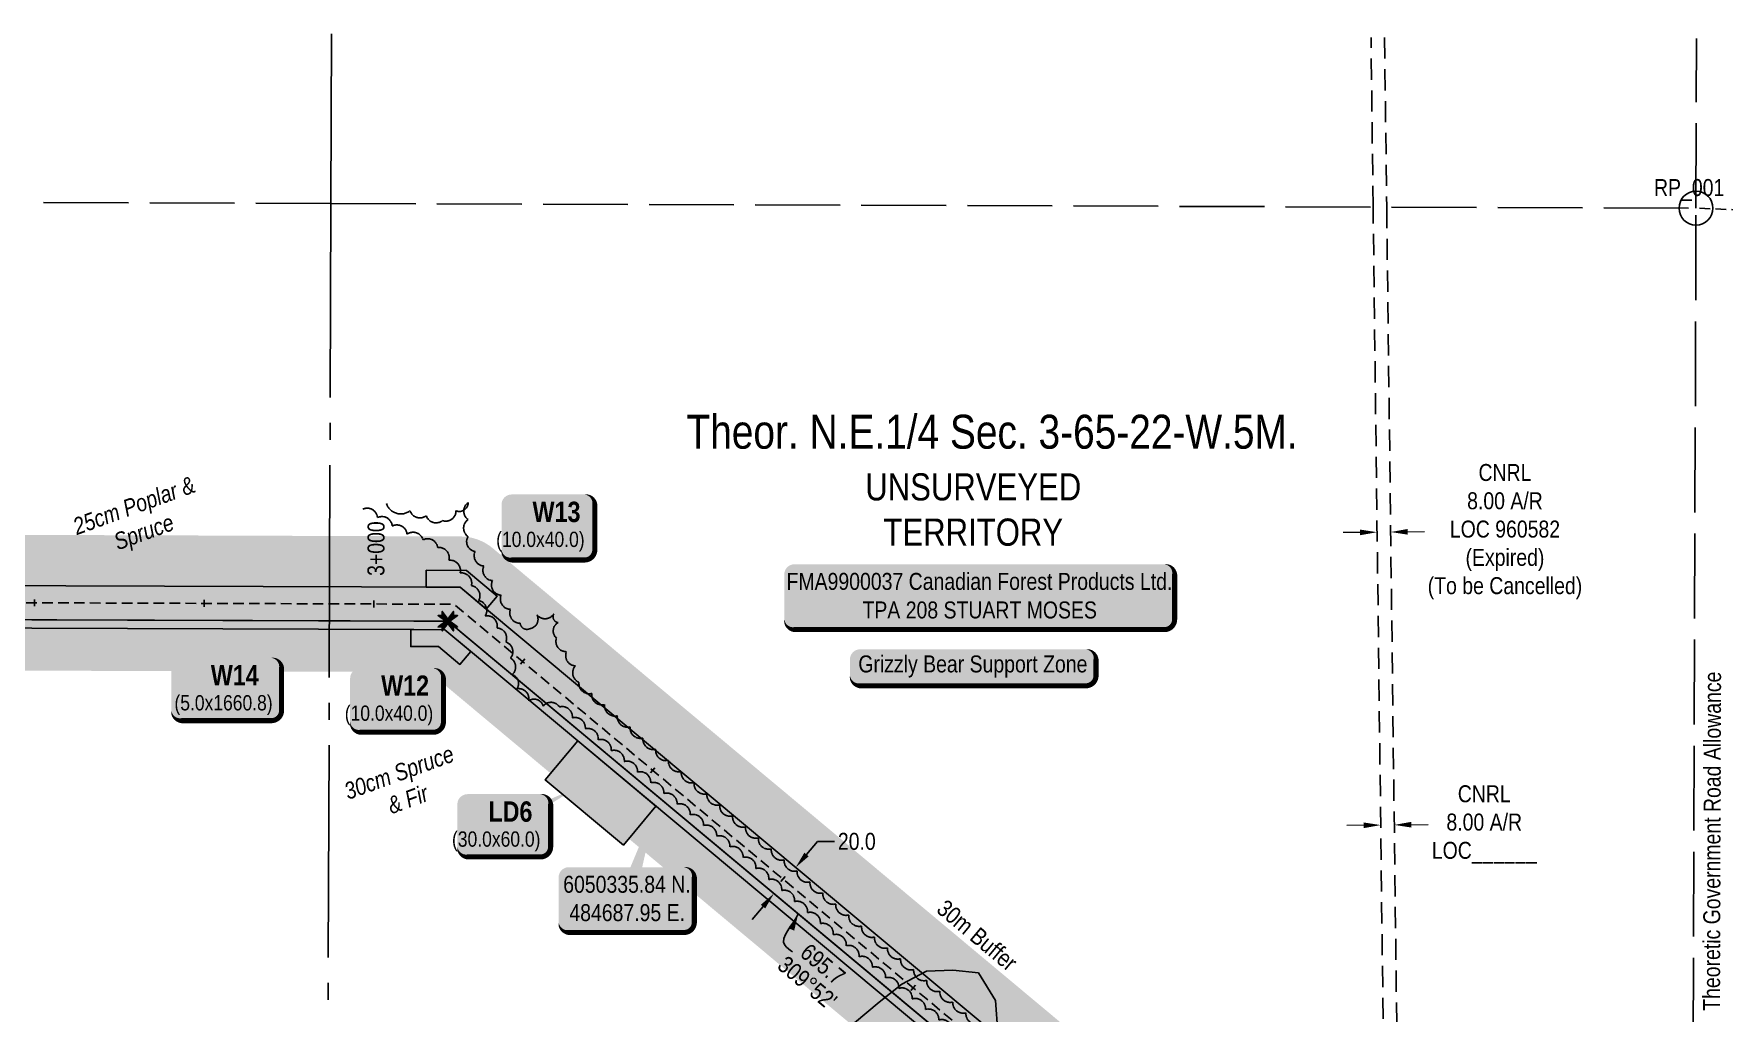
# Model space of a CAD drawing. Extents: x 482695 to 490591, y 6049436 to 6054495.
# Drawn here: x 484321 to 485317, y 6050214 to 6050791 of the extents above; entities that cross this region are included whole.
import ezdxf
from ezdxf.enums import TextEntityAlignment as Align

# ---------------------------------------------------------------- set-up
doc = ezdxf.new("R2010")
doc.units = 0
doc.header["$LTSCALE"] = 5
doc.header["$PDSIZE"] = 0.5
for name, pattern in [('0', [1, 1, 0]), ('foc-ACCESSROAD', [3.75, 2.5, -1.25]), ('foc-QUARTERLINE', [33, 25, -3, 2, -3]), ('foc-TIELINE', [1.875, 1.25, -0.625]), ('foc-UNSURVEYED', [12.5, 10, -2.5])]:
    doc.linetypes.add(name, pattern=pattern)
doc.layers.get('Defpoints').update_dxf_attribs({"color": 9})
for name, color, linetype in [('35', 37, 'Continuous'), ('C-SYMBOL', 7, 'Continuous'), ('CHAINAGE', 201, 'foc-TIELINE'), ('CHAINAGE-T', 201, 'Continuous'), ('DETAIL-T', 7, 'Continuous'), ('F-AR', 190, 'foc-ACCESSROAD'), ('L-BD', 7, 'Continuous'), ('L-MON', 1, 'Continuous'), ('L-QSEC', 8, 'foc-QUARTERLINE'), ('L-ROAD-T', 7, 'Continuous'), ('L-TIE', 7, 'foc-TIELINE'), ('L-UNS-T', 3, 'Continuous'), ('L-USEC', 7, 'foc-UNSURVEYED'), ('P-BUFFER-H 30m', 51, 'Continuous'), ('P-BUFFER-T', 40, 'Continuous'), ('P-PROPOSED', 10, 'Continuous'), ('P-PROPOSED-H', 21, 'Continuous'), ('P-TEMP-BLOCKS', 250, 'Continuous'), ('P-TEMP-H', 41, 'Continuous'), ('P-TEMP_WORKSPACE', 46, 'Continuous'), ('P-TXT', 4, 'Continuous'), ('T-BUSH', 110, '0'), ('T-BUSH-T', 110, 'Continuous'), ('WETLAND', 143, 'Continuous')]:
    doc.layers.add(name, color=color, linetype=linetype)
doc.layers.add('F-AR-T', color=190, linetype='Continuous', lineweight=9)
doc.styles.add('100L', font='ARIALN.TTF', dxfattribs={"height": 11})
doc.styles.add('175L', font='ARIALN.TTF', dxfattribs={"height": 20})
doc.styles.add('80', font='ARIALN.TTF', dxfattribs={"height": 10})
doc.styles.add('80CG', font='ARIALN.TTF', dxfattribs={"height": 10})
doc.styles.add('80L', font='ARIALN.TTF', dxfattribs={"height": 10})
doc.styles.add('BOLD', font='ARIALNB.TTF')
doc.dimstyles.new('Compass 5 000', dxfattribs={"dimscale": 5, "dimtxt": 9, "dimasz": 2, "dimexe": 0.2, "dimexo": 0.0625, "dimgap": 0.5, "dimtad": 0, "dimtih": 1, "dimtoh": 1, "dimzin": 0, "dimdsep": 46, "dimtxsty": '80CG', "dimcen": 0.1, "dimse1": 1, "dimse2": 1, "dimclrd": 256, "dimclrt": 256, "dimaunit": 1, "dimadec": 4, "dimazin": 0, "dimtfac": 0.06, "dimtofl": 0, "dimtmove": 0, "dimatfit": 1, "dimfxl": 0.2, "dimtolj": 1, "dimtzin": 0, "dimlwd": -1, "dimarcsym": 0})

# ---------------------------------------------------------------- blocks, each defined once
blk = doc.blocks.new('*U460')
h = blk.add_hatch(color=255)
edge = h.paths.add_edge_path()
edge.add_line((-109, -20), (109, -20))
edge.add_arc((109, -14), 6, 270, 360)
edge.add_line((115, -14), (115, 12.5))
edge.add_arc((109, 12.5), 6, 0, 90)
edge.add_line((109, 18.5), (-109, 18.5))
edge.add_arc((-109, 12.5), 6, 90, 180)
edge.add_line((-115, 12.5), (-115, -14))
edge.add_arc((-109, -14), 6, 180, 270)
at = {"color": 44, "flags": 128}
blk.add_lwpolyline([(-109, -20, 3, 3, 0), (109, -20, 3, 3, 0.414213562373095), (115, -14, 3, 3, 0), (115, 12.5, 3, 0, 0.414213562373095), (109, 18.5, 0, 0, 0), (-109, 18.5, 0, 0, 0.414213562373095), (-115, 12.5, 0, 0, 0), (-115, -14, 0, 3, 0.414213562373095)], format="xyseb", close=True, dxfattribs=at)
at = {"color": 44, "style": '80'}
blk.add_attdef('ENTER_TEXT_001', (-35.98567530695772, -4.996589358799454), '', height=10, dxfattribs=at)
blk = doc.blocks.new('*U466')
h = blk.add_hatch(color=255)
edge = h.paths.add_edge_path()
edge.add_line((-66.49999999999999, -11.5), (66.49999999999999, -11.5))
edge.add_arc((66.49999999999999, -5.5), 6, 270, 360)
edge.add_line((72.49999999999999, -5.5), (72.49999999999999, 4))
edge.add_arc((66.49999999999999, 4), 6, 0, 90)
edge.add_line((66.49999999999999, 10), (-66.49999999999999, 10))
edge.add_arc((-66.49999999999999, 4), 6, 90, 180)
edge.add_line((-72.49999999999999, 4), (-72.49999999999999, -5.5))
edge.add_arc((-66.49999999999999, -5.5), 6, 180, 270)
at = {"color": 131, "flags": 128}
blk.add_lwpolyline([(-66.49999999999999, -11.5, 3, 3, 0), (66.49999999999999, -11.5, 3, 3, 0.414213562373095), (72.49999999999999, -5.5, 3, 3, 0), (72.49999999999999, 4, 3, 0, 0.414213562373095), (66.49999999999999, 10, 0, 0, 0), (-66.49999999999999, 10, 0, 0, 0.414213562373095), (-72.49999999999999, 4, 0, 0, 0), (-72.49999999999999, -5.5, 0, 3, 0.414213562373095)], format="xyseb", close=True, dxfattribs=at)
at = {"color": 131, "style": '80'}
blk.add_attdef('ENTER_TEXT_001', (-35.98567530695772, -4.996589358799454), '', height=10, dxfattribs=at)
blk = doc.blocks.new('*D479')
at = {"layer": 'Defpoints', "color": 0, "transparency": 16777216}
for p in [(485112.587638329, 6050517.334979653), (485120.5881737185, 6050517.433306313), (485120.8355380157, 6050497.306040537)]:
    blk.add_point(p, dxfattribs=at)
at = {"layer": 'F-AR-T', "transparency": 16777216}
for p, q in [((485102.8357577624, 6050497.084823057), (485092.8365128986, 6050496.961932238)), ((485130.8347828795, 6050497.428931355), (485140.8340277433, 6050497.551822174))]:
    blk.add_line(p, q, dxfattribs=at)
for points in [[(485102.8152759593, 6050498.751363868), (485102.8562395656, 6050495.418282246), (485112.8350026262, 6050497.207713877)], [(485130.8143010763, 6050499.095472166), (485130.8552646827, 6050495.762390545), (485120.8355380157, 6050497.306040537)]]:
    blk.add_solid(points, dxfattribs=at)
at = {"layer": 'F-AR-T', "transparency": 16777216, "insert": (485188.1669063244, 6050497.551822175), "char_height": 10, "attachment_point": 5, "style": '80CG'}
blk.add_mtext('\\A1;CNRL\\P8.00 A/R\\PLOC 960582\\P(Expired)\\P(To be Cancelled)', dxfattribs=at)
blk = doc.blocks.new('*D493')
at = {"layer": 'Defpoints', "color": 0, "transparency": 16777216}
for p in [(484767.0389132728, 6050302.337333336), (484770.2496531955, 6050299.655728465), (484754.2250937405, 6050286.995087214)]:
    blk.add_point(p, dxfattribs=at)
at = {"layer": 'P-TXT', "transparency": 16777216}
for p, q in [((484776.6599413762, 6050307.330896569), (484783.0702295569, 6050315.006064674)), ((484783.0702295569, 6050315.006064674), (484793.0702295559, 6050315.006064674)), ((484751.0255454825, 6050276.638314238), (484744.6152573018, 6050268.963146132))]:
    blk.add_line(p, q, dxfattribs=at)
for points in [[(484775.380746692, 6050308.399277933), (484777.9391360604, 6050306.262515206), (484770.2496531955, 6050299.655728465)], [(484749.7463507983, 6050277.706695601), (484752.3047401668, 6050275.569932874), (484757.4358336632, 6050284.313482342)]]:
    blk.add_solid(points, dxfattribs=at)
at = {"layer": 'P-TXT', "transparency": 16777216, "insert": (484806.2762322845, 6050315.006064676), "char_height": 10, "attachment_point": 5, "style": '80CG'}
blk.add_mtext('\\A1;20.0', dxfattribs=at)
blk = doc.blocks.new('TEMP')
h = blk.add_hatch(color=255)
h.dxf.hatch_style = 1
h.paths.add_polyline_path([(-5.274161e-10, 0.2514284397220763), (-0.6656854269836912, 1.152061669657268), (-0.6656854269836914, 0.6656854303339061), (-1.152061663105632, 0.6656854303339061), (-0.2514284404497629, 5.273253e-10), (-1.152061661774314, -0.665685419564579), (-0.6656854224511335, -0.6656854195645793), (-0.6656854224511335, -1.152061655686338), (-5.273251e-10, -0.2514284436956587), (0.6656854183820542, -1.152061663420681), (0.6656854183820542, -0.6656854208922597), (1.152061656810019, -0.6656854053035205), (0.2514284429676993, 5.273253e-10), (1.152061671303363, 0.6656854258011663), (0.6656854287749412, 0.6656854258011663), (0.6656854131859291, 1.15206166422904)])
h.paths.add_polyline_path([(0.5656854229146121, 0.8485281473411305), (0.5656854319800914, 0.5656854258011663), (0.8485281444547581, 0.5656854258011663), (0.0831890339399251, 0), (0.8485281399220186, -0.5656854150320215), (0.5656854183820542, -0.5656854240973189), (0.5656854183820542, -0.8485281365719859), (0, -0.08318903609469999), (-0.5656854224511337, -0.8485281320390644), (-0.5656854224511337, -0.5656854195645792), (-0.8485281349258001, -0.5656854195645794), (-0.0831890328488955, 0), (-0.8485281394583584, 0.5656854303339058), (-0.5656854269836913, 0.5656854303339061), (-0.5656854269836913, 0.8485281428085727), (0, 0.0831890306941206)], flags=16)
h = blk.add_hatch(color=1)
h.dxf.hatch_style = 1
h.paths.add_polyline_path([(0, 0.0831890306941205), (-0.5656854269836911, 0.8485281428085727), (-0.5656854269836912, 0.5656854303339061), (-0.8485281394583578, 0.5656854303339061), (-0.0831890328488953, -1e-16), (-0.8485281349258001, -0.5656854195645793), (-0.5656854224511337, -0.5656854195645793), (-0.5656854224511337, -0.848528132039064), (0, -0.08318903609469999), (0.5656854183820542, -0.8485281365719856), (0.5656854183820542, -0.5656854240973191), (0.8485281399220184, -0.5656854150320213), (0.0831890339399251, -1e-16), (0.8485281444547581, 0.5656854258011663), (0.5656854319800914, 0.5656854258011663), (0.5656854229146121, 0.8485281473411308)])
at = {"color": 1}
for p, q in [((-0.0831890328488953, 0), (0.0831890339399252, 0)), ((0, 0.0831890306941205), (0, -0.08318903609469999))]:
    blk.add_line(p, q, dxfattribs=at)
at = {"color": 255, "flags": 128}
blk.add_lwpolyline([(-0.251428440449763, 5.27325e-10), (-1.152061663105632, 0.6656854303339061), (-0.6656854269836914, 0.6656854303339061), (-0.6656854269836914, 1.152061669657268), (-5.274159999999999e-10, 0.2514284397220763), (0.6656854131859291, 1.15206166422904), (0.6656854287749412, 0.6656854258011663), (1.152061671303363, 0.6656854258011663), (0.2514284429676991, 5.27325e-10), (1.152061656810019, -0.6656854053035204), (0.6656854183820542, -0.6656854208922596), (0.6656854183820542, -1.152061663420681), (-5.27325e-10, -0.2514284436956586), (-0.6656854224511335, -1.152061655686338), (-0.6656854224511335, -0.6656854195645793), (-1.152061661774314, -0.6656854195645793)], close=True, dxfattribs=at)
at = {"color": 1, "flags": 128}
blk.add_lwpolyline([(-0.0831890328488953, 0), (-0.8485281394583578, 0.5656854303339061), (-0.5656854269836913, 0.5656854303339061), (-0.5656854269836913, 0.8485281428085727), (0, 0.0831890306941205), (0.5656854229146121, 0.8485281473411305), (0.5656854319800914, 0.5656854258011663), (0.8485281444547581, 0.5656854258011663), (0.0831890339399252, 0), (0.8485281399220184, -0.5656854150320214), (0.5656854183820542, -0.5656854240973189), (0.5656854183820542, -0.8485281365719856), (0, -0.08318903609469999), (-0.5656854224511335, -0.848528132039064), (-0.5656854224511335, -0.5656854195645792), (-0.8485281349258001, -0.5656854195645792)], close=True, dxfattribs=at)
blk = doc.blocks.new('*U446')
at = {"true_color": 0xff8aff}
h = blk.add_hatch(color=211, dxfattribs=at)
edge = h.paths.add_edge_path()
edge.add_line((-21.49999999999998, -18.51138983760029), (21.49999999999998, -18.51138983760029))
edge.add_arc((21.49999999999998, -12.51138983760029), 6, 270, 360)
edge.add_line((27.49999999999998, -12.51138983760029), (27.49999999999998, 12.5))
edge.add_arc((21.49999999999998, 12.5), 6, 0, 90)
edge.add_line((21.49999999999998, 18.5), (-21.49999999999998, 18.5))
edge.add_arc((-21.49999999999998, 12.5), 6, 90, 180)
edge.add_line((-27.49999999999998, 12.5), (-27.49999999999998, -12.51138983760029))
edge.add_arc((-21.49999999999998, -12.51138983760029), 6, 180, 270)
at = {"color": 250, "flags": 128}
blk.add_lwpolyline([(-21.49999999999998, -18.51138983760029, 3, 3, 0), (21.49999999999998, -18.51138983760029, 3, 3, 0.414213562373095), (27.49999999999998, -12.51138983760029, 3, 3, 0), (27.49999999999998, 12.5, 3, 0, 0.414213562373095), (21.49999999999998, 18.5, 0, 0, 0), (-21.49999999999998, 18.5, 0, 0, 0.414213562373095), (-27.49999999999998, 12.5, 0, 0, 0), (-27.49999999999998, -12.51138983760029, 0, 3, 0.414213562373095)], format="xyseb", close=True, dxfattribs=at)
at = {"flags": 128}
blk.add_lwpolyline([(42.28287925740676, 21.95946549542778, 0, 7.499999999999998, 0), (-3.398394867633906e-15, 3.944304526105059e-31, 0, 0, 0)], format="xyseb", dxfattribs=at)
at = {"color": 250}
for tag, p, height, style in [('TEMP_AREA_W1_001', (-9.212824010914055, 2.244292974654144), 12, 'BOLD'), ('ENTER_TEXT_001', (-30.65893587994544, -12.47010782646594), 9, '80')]:
    blk.add_attdef(tag, p, '', height=height, dxfattribs=dict(at, style=style))
blk = doc.blocks.new('*U435')
at = {"true_color": 0xff8aff}
h = blk.add_hatch(color=211, dxfattribs=at)
edge = h.paths.add_edge_path()
edge.add_line((-26.49999999999999, -18.51138983760029), (26.49999999999999, -18.51138983760029))
edge.add_arc((26.49999999999999, -12.51138983760029), 6, 270, 360)
edge.add_line((32.49999999999999, -12.51138983760029), (32.49999999999999, 12.5))
edge.add_arc((26.49999999999999, 12.5), 6, 0, 90)
edge.add_line((26.49999999999999, 18.5), (-26.49999999999999, 18.5))
edge.add_arc((-26.49999999999999, 12.5), 6, 90, 180)
edge.add_line((-32.49999999999999, 12.5), (-32.49999999999999, -12.51138983760029))
edge.add_arc((-26.49999999999999, -12.51138983760029), 6, 180, 270)
at = {"flags": 128}
blk.add_lwpolyline([(-5.832344548828219, 37.01970557973321, 0, 7.499999999999999, 0), (-3.398394867633905e-15, -6.409494854920721e-31, 0, 0, 0)], format="xyseb", dxfattribs=at)
at = {"color": 250, "flags": 128}
blk.add_lwpolyline([(-26.49999999999999, -18.51138983760029, 3, 3, 0), (26.49999999999999, -18.51138983760029, 3, 3, 0.414213562373095), (32.49999999999999, -12.51138983760029, 3, 3, 0), (32.49999999999999, 12.5, 3, 0, 0.414213562373095), (26.49999999999999, 18.5, 0, 0, 0), (-26.49999999999999, 18.5, 0, 0, 0.414213562373095), (-32.49999999999999, 12.5, 0, 0, 0), (-32.49999999999999, -12.51138983760029, 0, 3, 0.414213562373095)], format="xyseb", close=True, dxfattribs=at)
at = {"color": 250}
for tag, p, height, style in [('TEMP_AREA_W1_001', (-9.212824010914055, 2.244292974654144), 12, 'BOLD'), ('ENTER_TEXT_001', (-30.65893587994544, -12.47010782646594), 9, '80')]:
    blk.add_attdef(tag, p, '', height=height, dxfattribs=dict(at, style=style))
blk = doc.blocks.new('*U440')
at = {"true_color": 0xff8aff}
h = blk.add_hatch(color=211, dxfattribs=at)
edge = h.paths.add_edge_path()
edge.add_line((-21.49999999999998, -19.24388358622627), (21.49999999999998, -19.24388358622627))
edge.add_arc((21.49999999999998, -13.24388358622627), 5.999999999999998, 270, 360)
edge.add_line((27.49999999999998, -13.24388358622627), (27.49999999999998, 12.5))
edge.add_arc((21.49999999999998, 12.5), 6, 0, 90)
edge.add_line((21.49999999999998, 18.5), (-21.49999999999998, 18.5))
edge.add_arc((-21.49999999999998, 12.5), 6, 90, 180)
edge.add_line((-27.49999999999998, 12.5), (-27.49999999999998, -13.24388358622627))
edge.add_arc((-21.49999999999998, -13.24388358622627), 6.000000000000004, 180, 270)
at = {"flags": 128}
blk.add_lwpolyline([(29.45524691401025, 30.47076112229908, 0, 7.499999999999999, 0), (-3.398394867633906e-15, 0, 0, 0, 0)], format="xyseb", dxfattribs=at)
at = {"color": 250, "flags": 128}
blk.add_lwpolyline([(-21.49999999999998, -19.24388358622627, 3, 3, 0), (21.49999999999998, -19.24388358622627, 3, 3, 0.414213562373095), (27.49999999999998, -13.24388358622627, 3, 3, 0), (27.49999999999998, 12.5, 3, 0, 0.414213562373095), (21.49999999999998, 18.5, 0, 0, 0), (-21.49999999999998, 18.5, 0, 0, 0.414213562373095), (-27.49999999999998, 12.5, 0, 0, 0), (-27.49999999999998, -13.24388358622627, 0, 3, 0.414213562373095)], format="xyseb", close=True, dxfattribs=at)
at = {"color": 250}
for tag, p, height, style in [('TEMP_AREA_W1_001', (-9.212824010914055, 2.244292974654144), 12, 'BOLD'), ('ENTER_TEXT_001', (-30.65893587994544, -12.47010782646594), 9, '80')]:
    blk.add_attdef(tag, p, '', height=height, dxfattribs=dict(at, style=style))
blk = doc.blocks.new('*U441')
at = {"true_color": 0xff8aff}
h = blk.add_hatch(color=211, dxfattribs=at)
edge = h.paths.add_edge_path()
edge.add_line((-21.49999999999998, -20.13269092930465), (21.49999999999998, -20.13269092930465))
edge.add_arc((21.49999999999998, -14.13269092930465), 5.999999999999998, 270, 360)
edge.add_line((27.49999999999998, -14.13269092930465), (27.49999999999998, 12.5))
edge.add_arc((21.49999999999998, 12.5), 6, 0, 90)
edge.add_line((21.49999999999998, 18.5), (-21.49999999999998, 18.5))
edge.add_arc((-21.49999999999998, 12.5), 6, 90, 180)
edge.add_line((-27.49999999999998, 12.5), (-27.49999999999998, -14.13269092930465))
edge.add_arc((-21.49999999999998, -14.13269092930465), 6.000000000000004, 180, 270)
at = {"color": 250, "flags": 128}
blk.add_lwpolyline([(-21.49999999999998, -20.13269092930465, 3, 3, 0), (21.49999999999998, -20.13269092930465, 3, 3, 0.414213562373095), (27.49999999999998, -14.13269092930465, 3, 3, 0), (27.49999999999998, 12.5, 3, 0, 0.414213562373095), (21.49999999999998, 18.5, 0, 0, 0), (-21.49999999999998, 18.5, 0, 0, 0.414213562373095), (-27.49999999999998, 12.5, 0, 0, 0), (-27.49999999999998, -14.13269092930465, 0, 3, 0.414213562373095)], format="xyseb", close=True, dxfattribs=at)
at = {"flags": 128}
blk.add_lwpolyline([(-48.02273542252865, -32.5125303760863, 0, 7.499999999999999, 0), (-3.398394867633904e-15, -3.944304526105059e-31, 0, 0, 0)], format="xyseb", dxfattribs=at)
at = {"color": 250}
for tag, p, height, style in [('TEMP_AREA_W1_001', (-9.212824010914055, 2.244292974654144), 12, 'BOLD'), ('ENTER_TEXT_001', (-30.65893587994544, -12.47010782646594), 9, '80')]:
    blk.add_attdef(tag, p, '', height=height, dxfattribs=dict(at, style=style))
blk = doc.blocks.new('*U575')
h = blk.add_hatch(color=254)
edge = h.paths.add_edge_path()
edge.add_line((-33.99999999999998, -20), (33.99999999999998, -20))
edge.add_arc((33.99999999999999, -13.99999999999999), 6.000000000000007, 269.9999999999999, 359.9999999999999)
edge.add_line((39.99999999999999, -14), (39.99999999999999, 12.5))
edge.add_arc((33.99999999999999, 12.49999999999999), 6.000000000000007, 6.785183320455494e-14, 90.00000000000007)
edge.add_line((33.99999999999998, 18.5), (-33.99999999999998, 18.5))
edge.add_arc((-33.99999999999999, 12.49999999999999), 6.000000000000007, 89.99999999999993, 179.9999999999999)
edge.add_line((-39.99999999999999, 12.5), (-39.99999999999999, -14))
edge.add_arc((-33.99999999999999, -13.99999999999999), 6.000000000000007, 180, 270.0000000000001)
at = {"color": 1, "flags": 128}
blk.add_lwpolyline([(17.38013472732609, 54.51437769444771, 0, 9.999999999999996, 0), (0, 0, 4.999999999999998, 4.999999999999998, 0)], format="xyseb", dxfattribs=at)
blk.add_lwpolyline([(-33.99999999999998, -20, 3, 3, 0), (33.99999999999998, -20, 3, 3, 0.4142135623730951), (39.99999999999999, -14, 3, 3, 0), (39.99999999999999, 12.5, 3, 0, 0.4142135623730951), (33.99999999999998, 18.5, 0, 0, 0), (-33.99999999999998, 18.5, 0, 0, 0.4142135623730951), (-39.99999999999999, 12.5, 0, 0, 0), (-39.99999999999999, -14, 0, 3, 0.4142135623730951)], format="xyseb", close=True, dxfattribs=at)
at = {"color": 1, "style": '80'}
blk.add_attdef('ENTER_TEXT_001', (-35.98567530695772, -4.996589358799454), '', height=10, dxfattribs=at)
blk = doc.blocks.new('*D597')
at = {"layer": 'Defpoints', "color": 0, "transparency": 16777216}
for p in [(485114.9806171739, 6050322.597236204), (485122.9505543234, 6050324.749727381), (485122.9757973196, 6050322.695482679)]:
    blk.add_point(p, dxfattribs=at)
at = {"layer": 'F-AR-T', "transparency": 16777216}
for p, q in [((485104.9561290931, 6050324.528608054), (485094.9568840085, 6050324.405735201)), ((485132.949799408, 6050324.872600234), (485142.9490444926, 6050324.995473086))]:
    blk.add_line(p, q, dxfattribs=at)
for points in [[(485104.9356502843, 6050326.195148901), (485104.9766079017, 6050322.862067206), (485114.9553741778, 6050324.651480906)], [(485132.9293205992, 6050326.539141081), (485132.9702782166, 6050323.206059386), (485122.9505543234, 6050324.749727381)]]:
    blk.add_solid(points, dxfattribs=at)
at = {"layer": 'F-AR-T', "transparency": 16777216, "insert": (485175.9606406726, 6050324.995473087), "char_height": 10, "attachment_point": 5, "style": '80CG'}
blk.add_mtext('\\A1;CNRL\\P8.00 A/R\\PLOC______', dxfattribs=at)

msp = doc.modelspace()

# ---------------------------------------------------------------- hatches: boundary and pattern name
at = {"layer": 'P-BUFFER-H 30m'}
h = msp.add_hatch(color=256, dxfattribs=at)
h.dxf.hatch_style = 1
edge = h.paths.add_edge_path()
edge.add_line((483701.1739374347, 6050417.850414404), (484554.3972331714, 6050414.824506489))
edge.add_line((484554.3972331714, 6050414.824506489), (485069.1528739378, 6049984.90141496))
edge.add_line((485069.1528739378, 6049984.90141496), (485069.9742139993, 6049918.061747498))
edge.add_arc((485099.956139547, 6049918.430171781), 29.98418910026887, 180.7040273004737, 269.4936471423024)
edge.add_arc((485120.044989298, 6049910.464717169), 29.98418909897556, 227.2485885566081, 270.0865282668423)
edge.add_line((485120.0902714977, 6049880.480562263), (485820.7380011971, 6049881.53868348))
edge.add_line((485820.7380011971, 6049881.53868348), (486001.9668378161, 6049878.560007954))
edge.add_arc((486002.459591092, 6049908.540147883), 29.98418909934922, 269.0583719337582, 270.046825243988)
edge.add_line((486002.4840958082, 6049878.555968797), (486428.9681577375, 6049878.904514491))
edge.add_line((486428.9681577375, 6049878.904514491), (486427.804, 6049886.775999997))
edge.add_line((486427.804, 6049886.775999997), (486427.7227615205, 6049889.041771169))
edge.add_line((486427.7227615205, 6049889.041771169), (486407.2590778674, 6049908.870971777))
edge.add_line((486407.2590778674, 6049908.870971777), (486002.4595911259, 6049908.540147886))
edge.add_line((486002.4595911259, 6049908.540147886), (485820.9617547644, 6049911.523244688))
edge.add_line((485820.9617547644, 6049911.523244688), (485120.044989298, 6049910.464717171))
edge.add_line((485120.044989298, 6049910.464717171), (485119.9467371162, 6049918.460361667))
edge.add_line((485119.9467371162, 6049918.460361667), (485099.9561395465, 6049918.430171781))
edge.add_line((485099.9561395465, 6049918.430171781), (485098.9652365294, 6049999.06866888))
edge.add_line((485098.9652365294, 6049999.06866888), (484565.3178038161, 6050444.770154961))
edge.add_line((484565.3178038161, 6050444.770154961), (483701.2802739879, 6050447.834414946))
edge.add_line((483701.2802739879, 6050447.834414946), (483701.1739374347, 6050417.850414404))
edge = h.paths.add_edge_path()
edge.add_line((486440.2724546999, 6050491.950895754), (486481.4995350731, 6050467.021045662))
edge.add_arc((486465.9842935713, 6050441.3631253), 29.98418910332077, 0.03994014684917602, 58.838814827738986, ccw=False)
edge.add_line((486495.9684753895, 6050441.384026889), (486496.3248197311, 6049930.193589544))
edge.add_line((486496.3248197311, 6049930.193589544), (486496.7423029501, 6049917.936015098))
edge.add_arc((486466.7754900014, 6049916.915369324), 29.98418910195111, -89.95320263597779, 1.9506945472643906, ccw=False)
edge.add_line((486466.7999801273, 6049886.931190224), (486447.9874195807, 6049886.915824729))
edge.add_line((486447.9874195807, 6049886.915824729), (486447.7392616859, 6049888.587580935))
edge.add_line((486447.7392616859, 6049888.587580935), (486446.7749961668, 6049916.899033558))
edge.add_line((486446.7749961668, 6049916.899033558), (486466.7754900033, 6049916.915369325))
edge.add_line((486466.7754900033, 6049916.915369325), (486466.3409864716, 6049929.672671044))
edge.add_line((486466.3409864716, 6049929.672671044), (486465.9842935748, 6050441.363125297))
edge.add_line((486465.9842935748, 6050441.363125297), (486439.8758605908, 6050457.150789975))
edge.add_line((486439.8758605908, 6050457.150789975), (486440.2724546999, 6050491.950895754))
edge = h.paths.add_edge_path()
edge.add_line((486430.3454955898, 6050497.95368809), (486363.7058699129, 6050538.250402356))
edge.add_line((486363.7058699129, 6050538.250402356), (486249.4336739629, 6050667.558413575))
edge.add_arc((486226.9656489642, 6050647.702949626), 29.98418909983744, 41.46770541133709, 131.4677054161401)
edge.add_line((486207.1101850133, 6050670.170974623), (486192.1315016819, 6050656.933998652))
edge.add_line((486192.1315016819, 6050656.933998652), (486211.9869656333, 6050634.465973658))
edge.add_line((486211.9869656333, 6050634.465973658), (486226.9656489647, 6050647.702949626))
edge.add_line((486226.9656489647, 6050647.702949626), (486344.2710349157, 6050514.962644451))
edge.add_line((486344.2710349157, 6050514.962644451), (486429.9489014813, 6050463.153582313))
edge.add_line((486429.9489014813, 6050463.153582313), (486430.3454955898, 6050497.95368809))
edge = h.paths.add_edge_path()
edge.add_line((486333.5427000773, 6050474.730148648), (486426.0211067752, 6050418.808827168))
edge.add_line((486426.0211067752, 6050418.808827168), (486426.357058921, 6049936.871822901))
edge.add_line((486426.357058921, 6049936.871822901), (486002.4541748244, 6049936.525592383))
edge.add_line((486002.4541748244, 6049936.525592383), (485850.109660276, 6049937.074741817))
edge.add_line((485850.109660276, 6049937.074741817), (485822.157594221, 6049939.510325707))
edge.add_line((485822.157594221, 6049939.510325707), (485127.6973456903, 6049938.461548855))
edge.add_line((485127.6973456903, 6049938.461548855), (485126.4344157063, 6050041.237273654))
edge.add_line((485126.4344157063, 6050041.237273654), (485146.1401803358, 6050024.77905041))
edge.add_arc((485126.91945104, 6050001.765681227), 29.9841890972265, 0.704027302325585, 50.13142128627322, ccw=False)
edge.add_line((485156.9013765846, 6050002.134105511), (485157.3147963631, 6049968.490500549))
edge.add_line((485157.3147963631, 6049968.490500549), (485822.1123120211, 6049969.49448062))
edge.add_arc((485822.1575942257, 6049939.510325713), 29.98418909972944, 85.02014956306112, 90.08652827618272, ccw=False)
edge.add_line((485824.7603837356, 6049969.381333107), (485851.4187851447, 6049967.058471787))
edge.add_line((485851.4187851447, 6049967.058471787), (486002.4959709419, 6049966.509825623))
edge.add_line((486002.4959709419, 6049966.509825623), (486396.351953573, 6049966.866579811))
edge.add_line((486396.351953573, 6049966.866579811), (486396.0487021312, 6050401.893095355))
edge.add_line((486396.0487021312, 6050401.893095355), (486310.0033427126, 6050453.924378957))
edge.add_line((486310.0033427126, 6050453.924378957), (486333.5427000773, 6050474.730148648))
edge = h.paths.add_edge_path()
edge.add_line((483701.3511650233, 6050467.823748641), (483701.4575015767, 6050497.807749169))
edge.add_line((483701.4575015767, 6050497.807749169), (484572.7045207993, 6050494.717921157))
edge.add_arc((484572.5981842467, 6050464.733920615), 29.98418909987597, 50.131421285993724, 89.79680462862638, ccw=False)
edge.add_line((484591.8189135443, 6050487.7472898), (485118.3551095938, 6050047.985097257))
edge.add_line((485118.3551095938, 6050047.985097257), (485118.8401449241, 6050008.513504831))
edge.add_line((485118.8401449241, 6050008.513504831), (484572.5981842458, 6050464.733920615))
edge.add_line((484572.5981842458, 6050464.733920615), (483701.3511650233, 6050467.823748641))
h.paths.add_polyline_path([(483671.1921173622, 6050467.930705987), (483671.2984539152, 6050497.914706533), (483296.617354843, 6050499.243491733), (483293.2836530086, 6050469.270936847)])
edge = h.paths.add_edge_path()
edge.add_line((483317.8846743903, 6050419.209727982), (483671.0148897737, 6050417.957371752))
edge.add_line((483671.0148897737, 6050417.957371752), (483671.1212263272, 6050447.941372285))
edge.add_line((483671.1212263272, 6050447.941372285), (483291.0611851214, 6050449.289233625))
edge.add_line((483291.0611851214, 6050449.289233625), (483279.1998451268, 6050342.646623806))
edge.add_line((483279.1998451268, 6050342.646623806), (483099.9298234529, 6050362.560826013))
edge.add_arc((483129.732947866, 6050359.270512763), 29.9842022749291, 173.6999664158903, 263.6535717457451)
edge.add_line((483126.4185029234, 6050329.470062418), (483275.8854070639, 6050312.846185951))
edge.add_arc((483279.1998451264, 6050342.646623806), 29.98418910019271, 263.653582173805, 353.6533542183691)
edge.add_line((483309.000269794, 6050339.33206718), (483317.8846743903, 6050419.209727982))
at = {"layer": 'P-PROPOSED-H'}
h = msp.add_hatch(color=256, dxfattribs=at)
h.dxf.hatch_style = 1
h.paths.add_polyline_path([(486466.7754900033, 6049916.915369322), (486002.4263107457, 6049916.536103557), (485849.2044667139, 6049917.088415465), (485821.3034231806, 6049919.519553542), (485099.9561395463, 6049918.430171781), (485098.9652365294, 6049999.068668869), (484565.3178038161, 6050444.770154951), (483701.2802739869, 6050447.834414946), (483701.3511650225, 6050467.823748641), (484572.5981842458, 6050464.733920615), (485118.8401449235, 6050008.513504831), (485119.7011066622, 6049938.449472901), (485822.157594221, 6049939.510325702), (485850.109660276, 6049937.074741808), (486002.4541748244, 6049936.525592383), (486446.3464923967, 6049936.888149641), (486446.002690478, 6050430.085970765), (486331.3144782496, 6050499.437472542), (486211.9869656333, 6050634.465973658), (486226.9656489647, 6050647.702949626), (486344.2710349154, 6050514.962644447), (486465.9842935748, 6050441.363125294), (486466.3409864716, 6049929.672671044)])
at = {"layer": 'P-TEMP-H'}
h = msp.add_hatch(color=256, dxfattribs=at)
h.dxf.hatch_style = 1
h.paths.add_polyline_path([(484587.9404303678, 6050451.920101083), (484572.5981842458, 6050464.733920615), (484552.608850551, 6050464.804811652), (484552.6442960693, 6050474.799478499), (484576.2383744608, 6050474.71580344), (484594.3473401347, 6050459.591224131)])
h = msp.add_hatch(color=256, dxfattribs=at)
h.dxf.hatch_style = 1
h.paths.add_polyline_path([(485119.9542841488, 6049913.463002516), (485095.0198977683, 6049913.42534647), (485094.2138651281, 6049979.019314459), (485093.9965094299, 6049996.707459883), (485080.4195355237, 6050008.046926871), (484577.4565950559, 6050428.120773901), (484563.4977087078, 6050439.779213539), (484545.3107473623, 6050439.843712577), (483701.2625512288, 6050442.83708151), (483701.2802739869, 6050447.834414946), (484545.3284701212, 6050444.841046), (484565.3178038161, 6050444.770154951), (484580.6600499391, 6050431.956335419), (485083.6229904061, 6050011.882488402), (485098.9652365294, 6049999.068668869), (485099.2108527183, 6049979.080718517), (485099.9561395463, 6049918.430171781), (485119.9467371155, 6049918.460361667)])
h = msp.add_hatch(color=256, dxfattribs=at)
h.dxf.hatch_style = 1
h.paths.add_polyline_path([(484578.8399548314, 6050426.96539399), (484563.4977087078, 6050439.779213539), (484543.5083750128, 6050439.850104588), (484543.4729294958, 6050429.855437741), (484559.857518493, 6050429.797330727), (484572.4330450653, 6050419.294270959)])
h = msp.add_hatch(color=256, dxfattribs=at)
h.dxf.hatch_style = 1
h.paths.add_polyline_path([(484641.9182616308, 6050374.282458614), (484687.945, 6050335.841), (484668.7242707015, 6050312.827630835), (484622.6975323322, 6050351.269089432)])

# ---------------------------------------------------------------- linework, layer by layer
at = {"layer": '35', "color": 3}
msp.add_circle((485300.7130000005, 6050688.154), 9.999999999999732, dxfattribs=at)
at = {"layer": 'CHAINAGE'}
for p, q in [((484321.7594333661, 6050457.627671926), (484321.745255159, 6050453.629805201)), ((484421.7061018405, 6050457.273216763), (484421.6919236335, 6050453.275350011)), ((484521.6527703149, 6050456.918761573), (484521.6385921078, 6050452.920894847)), ((484610.6373828062, 6050422.545911429), (484608.0746188997, 6050419.477462192)), ((484687.3486134195, 6050358.476813754), (484684.785849513, 6050355.40836453)), ((484764.0598440344, 6050294.407716092), (484761.4970801279, 6050291.33926688)), ((484840.7710746486, 6050230.338618429), (484838.2083107421, 6050227.270169218))]:
    msp.add_line(p, q, dxfattribs=at)
at = {"layer": 'CHAINAGE', "flags": 128}
msp.add_lwpolyline([(486219.476307299, 6050641.084461629), (486337.7927565821, 6050507.200058508), (486455.9934920268, 6050435.724548036), (486456.3481860308, 6049926.901585675), (486002.4402427852, 6049926.53084797), (485849.6570634953, 6049927.081578637), (485821.7305087011, 6049929.514939625), (485109.8286231045, 6049928.439822342), (485108.9026907271, 6050003.791086857), (484568.957994031, 6050454.752037777), (483262.0152279637, 6050459.387035995), (483252.7139686359, 6050375.761529132), (483142.77116356, 6050387.989650086), (483147.4517768221, 6050429.253979293)], dxfattribs=at)
at = {"layer": 'F-AR'}
msp.add_lwpolyline([(485117.251928971, 6050788.730189992), (485118.4759357711, 6050688.888809272), (485127.942976144, 6049918.472437622), (485821.3034231806, 6049919.519553542), (485849.2044667139, 6049917.088415465), (486002.4263107457, 6049916.536103557), (486426.7745217417, 6049916.882697791), (486427.7227615205, 6049889.041771159), (486407.2590778674, 6049908.870971777), (486002.4595911259, 6049908.540147886), (485848.842389289, 6049909.09388491), (485820.9617547644, 6049911.523244688), (485120.044989298, 6049910.464717171), (485110.4807556259, 6050688.790562785), (485109.2522938102, 6050788.757508358)], dxfattribs=at)
at = {"layer": 'L-QSEC', "flags": 128}
for points in [[(484496.4055063085, 6050690.8965066), (484496.7439051602, 6050790.849194724)], [(484493.7840978285, 6049916.641210533), (484496.4055063085, 6050690.8965066)]]:
    msp.add_lwpolyline(points, dxfattribs=at)
at = {"layer": 'L-TIE', "flags": 128}
msp.add_lwpolyline([(486226.9656489647, 6050647.702949626), (485300.7130000005, 6050688.154)], dxfattribs=at)
at = {"layer": 'L-USEC', "flags": 128}
for points in [[(485300.712552472, 6050688.154603498), (485301.0347229213, 6050788.102580687)], [(483702.1519142264, 6050693.613129177), (484496.4055063085, 6050690.8965066)], [(484496.4055063085, 6050690.8965066), (485300.712552472, 6050688.154603498)], [(485298.1199769776, 6049883.916565455), (485300.712552472, 6050688.154603498)]]:
    msp.add_lwpolyline(points, dxfattribs=at)
at = {"layer": 'P-PROPOSED'}
msp.add_lwpolyline([(486466.7754900033, 6049916.915369322), (486002.4263107457, 6049916.536103557), (485849.2044667139, 6049917.088415465), (485821.3034231806, 6049919.519553542), (485099.9561395463, 6049918.430171781), (485098.9652365294, 6049999.068668869), (484565.3178038161, 6050444.770154951), (483701.2802739869, 6050447.834414946), (483701.3511650225, 6050467.823748641), (484572.5981842458, 6050464.733920615), (485118.8401449235, 6050008.513504831), (485119.7011066622, 6049938.449472901), (485822.157594221, 6049939.510325702), (485850.109660276, 6049937.074741808), (486002.4541748244, 6049936.525592383), (486446.3464923967, 6049936.888149641), (486446.002690478, 6050430.085970765), (486331.3144782496, 6050499.437472542), (486211.9869656333, 6050634.465973658), (486226.9656489647, 6050647.702949626), (486344.2710349154, 6050514.962644447), (486465.9842935748, 6050441.363125294), (486466.3409864716, 6049929.672671044)], close=True, dxfattribs=at)
at = {"layer": 'P-TEMP_WORKSPACE'}
for points in [[(484587.9404303678, 6050451.920101083), (484572.5981842458, 6050464.733920615), (484552.608850551, 6050464.804811652), (484552.6442960693, 6050474.799478499), (484576.2383744608, 6050474.71580344), (484594.3473401347, 6050459.591224131)], [(485119.9542841488, 6049913.463002516), (485095.0198977683, 6049913.42534647), (485094.2138651281, 6049979.019314459), (485093.9965094299, 6049996.707459883), (485080.4195355237, 6050008.046926871), (484577.4565950559, 6050428.120773901), (484563.4977087078, 6050439.779213539), (484545.3107473623, 6050439.843712577), (483701.2625512288, 6050442.83708151), (483701.2802739869, 6050447.834414946), (484545.3284701212, 6050444.841046), (484565.3178038161, 6050444.770154951), (484580.6600499391, 6050431.956335419), (485083.6229904061, 6050011.882488402), (485098.9652365294, 6049999.068668869), (485099.2108527183, 6049979.080718517), (485099.9561395463, 6049918.430171781), (485119.9467371155, 6049918.460361667)], [(484578.8399548314, 6050426.96539399), (484563.4977087078, 6050439.779213539), (484543.5083750128, 6050439.850104588), (484543.4729294958, 6050429.855437741), (484559.857518493, 6050429.797330727), (484572.4330450653, 6050419.294270959)], [(484641.9182616308, 6050374.282458614), (484687.945, 6050335.841), (484668.7242707015, 6050312.827630835), (484622.6975323322, 6050351.269089432)]]:
    msp.add_lwpolyline(points, close=True, dxfattribs=at)
at = {"layer": 'T-BUSH', "flags": 128}
for points in [[(484515.195158187, 6050510.77005072, -0.52056705), (484523.878322453, 6050505.82057801, -0.52056705), (484532.561486719, 6050500.8711053, -0.52056705), (484541.3021410846, 6050496.047133734, -0.52056705), (484550.7212531605, 6050492.70423836, -0.52056705), (484559.343262025, 6050488.180466913, -0.52056705), (484565.9660443202, 6050480.694922414, -0.52056705), (484572.5888266175, 6050473.209377918, -0.52056705), (484579.211608914, 6050465.723833422, -0.52056705), (484583.4698323458, 6050456.913315366, -0.52056705), (484587.3684463148, 6050447.93303893, -0.52056705), (484594.3501253237, 6050440.781061581, -0.52056705), (484599.507626946, 6050432.566793397, -0.52056705), (484602.2823638926, 6050422.964946887, -0.52056705), (484603.1592810875, 6050413.298151516, -0.52056705), (484605.9696601378, 6050404.966534839, -0.52056705), (484613.0070406771, 6050397.869359529, -0.52056705), (484621.4910553298, 6050394.716467952, -0.52056705), (484631.0327719073, 6050394.268228728, -0.52056705), (484638.6775010726, 6050387.82984867, -0.52056705), (484646.3222302371, 6050381.391468625, -0.52056705), (484653.9669594015, 6050374.953088532, -0.52056705), (484661.611688566, 6050368.514708507, -0.52056705), (484669.2929463219, 6050362.120601076, -0.52056705), (484677.0661393944, 6050355.837919224, -0.52056705), (484684.839332466, 6050349.555237386, -0.52056705), (484692.6125255377, 6050343.272555534, -0.52056705), (484700.3857186093, 6050336.989873683, -0.52056705), (484708.1589116831, 6050330.707191831, -0.52056705), (484715.9321047526, 6050324.424509946, -0.52056705), (484723.7052978235, 6050318.141828128, -0.52056705), (484731.478490896, 6050311.859146277, -0.52056705), (484739.2516839677, 6050305.576464391, -0.52056705), (484746.8518393908, 6050299.085722815, -0.52056705), (484754.4460103542, 6050292.587785516, -0.52056705), (484762.0401813168, 6050286.089848168, -0.52056705), (484769.634352281, 6050279.591910915, -0.52056705), (484777.2285232444, 6050273.093973602, -0.52056705), (484784.8226942078, 6050266.596036316, -0.52056705), (484792.4168651704, 6050260.098099016, -0.52056705), (484800.0110361347, 6050253.600161702, -0.52056705), (484807.6052070981, 6050247.102224416, -0.52056705), (484815.4335180892, 6050240.888435932, -0.52056705), (484823.2635588429, 6050234.676746665, -0.52056705), (484831.0935995973, 6050228.465057397, -0.52056705), (484838.9236403533, 6050222.253368131, -0.52056705), (484846.7536811085, 6050216.041678851, -0.52056705), (484854.5837218637, 6050209.829989597, -0.52056705), (484862.4137626188, 6050203.618300317, -0.52056705), (484870.243803374, 6050197.406611064, -0.52056705), (484877.9430875732, 6050191.038085205, -0.52056705), (484885.4619782513, 6050184.453185439, -0.52056705), (484892.9808689287, 6050177.8682857, -0.52056705), (484900.4997596077, 6050171.283385948, -0.52056705), (484908.0186502859, 6050164.698486183, -0.52056705), (484915.5375409662, 6050158.113586443, -0.52056705), (484923.0564316415, 6050151.528686691, -0.52056705), (484930.5753223204, 6050144.943786939, -0.52056705), (484938.0942130007, 6050138.358887187, -0.52056705), (484945.6131036768, 6050131.773987422, -0.52056705), (484952.4181227625, 6050124.49984771, -0.52056705), (484958.7350581023, 6050116.754465214, -0.52056705), (484965.0519934437, 6050109.00908276, -0.52056705), (484972.8106320354, 6050102.753913786, -0.52056705), (484980.7607525687, 6050096.696669787, -0.52056705), (484988.7108731012, 6050090.639425766, -0.52056705), (484996.6609936353, 6050084.582181733, -0.52056705), (485004.6111141678, 6050078.524937686, -0.52056705), (485012.5612347019, 6050072.467693653, -0.52056705), (485020.5113552344, 6050066.410449632, -0.52056705), (485028.4614757685, 6050060.353205599, -0.52056705), (485036.411596301, 6050054.295961551, -0.52056705), (485044.3617168351, 6050048.238717519, -0.52056705), (485052.093680502, 6050041.910290533, -0.52056705), (485059.7133145842, 6050035.442230696, -0.52056705), (485067.3329486664, 6050028.974170833, -0.52056705), (485074.952582748, 6050022.506110995, -0.52056705), (485082.5722168299, 6050016.038051131, -0.52056705), (485090.191850915, 6050009.569991271, -0.52056705), (485097.811484995, 6050003.10193143, -0.52056705), (485105.4311190772, 6049996.633871593, -0.52056705), (485110.0566911468, 6049987.839142915, -0.52056705), (485114.4424823817, 6049978.858081886, -0.52056705), (485116.6069134858, 6049969.453601585, -0.52056705), (485115.8324191236, 6049959.488924945, -0.52056705), (485115.0579247606, 6049949.524248332, -0.52056705), (485114.2834303993, 6049939.559571694, -0.52056705), (485117.4189535911, 6049930.899162167, -0.52056705), (485110.0433748293, 6049926.511548788, -0.52056705), (485100.1784725917, 6049926.985140827, -0.52056705), (485090.2327387288, 6049927.973573767, -0.52056705), (485080.2870048624, 6049928.962006694, -0.52056705), (485070.3412709989, 6049929.950439648, -0.52056705), (485059.8235298821, 6049930.995720159, -0.52056705)], [(485118.0216449324, 6050042.724433489, -0.52056705), (485118.0868666343, 6050032.729916597, -0.52056705), (485118.1520883363, 6050022.735399705, -0.52056705), (485115.5282730115, 6050014.088020612, -0.52056705), (485107.6064760691, 6050014.501643159, -0.52056705), (485099.8389704602, 6050020.790977788, -0.52056705), (485092.116102453, 6050027.135418816, -0.52056705), (485084.3932344458, 6050033.479859809, -0.52056705), (485076.7345645794, 6050039.901145553, -0.52056705), (485069.1174302474, 6050046.372149054, -0.52056705), (485061.5002959112, 6050052.843152543, -0.52056705), (485053.883161577, 6050059.314156043, -0.52056705), (485046.2660272429, 6050065.785159545, -0.52056705), (485038.6488929081, 6050072.256163059, -0.52056705), (485031.031758574, 6050078.72716656, -0.52056705), (485023.4146242407, 6050085.198170061, -0.52056705), (485015.7974899066, 6050091.669173563, -0.52056705), (485008.1818140732, 6050098.141888696, -0.52056705), (485000.5840224784, 6050104.635592158, -0.52056705), (484992.9862308829, 6050111.129295621, -0.52056705), (484985.3884392891, 6050117.622999096, -0.52056705), (484977.7906476944, 6050124.116702538, -0.52056705), (484970.1928560997, 6050130.610406022, -0.52056705), (484962.5950645063, 6050137.104109471, -0.52056705), (484954.9972729103, 6050143.597812934, -0.52056705), (484947.3994813156, 6050150.091516396, -0.52056705), (484939.8016897209, 6050156.585219872, -0.52056705), (484932.1263713349, 6050162.986823134, -0.52056705), (484924.4318757938, 6050169.365644353, -0.52056705), (484916.7373802535, 6050175.744465558, -0.52056705), (484909.0428847125, 6050182.12328677, -0.52056705), (484901.3483891714, 6050188.502108023, -0.52056705), (484893.6538936303, 6050194.880929228, -0.52056705), (484885.9593980892, 6050201.259750447, -0.52056705), (484878.2649025481, 6050207.63857168, -0.52056705), (484870.570407007, 6050214.017392899, -0.52056705), (484862.8759114681, 6050220.396214118, -0.52056705), (484855.1814159249, 6050226.775035324, -0.52056705), (484847.4869203829, 6050233.153856543, -0.52056705), (484839.7924248418, 6050239.532677775, -0.52056705), (484832.0979293016, 6050245.911498995, -0.52056705), (484824.4034337605, 6050252.290320213, -0.52056705), (484816.7133045555, 6050258.674330363, -0.52056705), (484809.1132743966, 6050265.16541369, -0.52056705), (484801.5132442393, 6050271.656497077, -0.52056705), (484793.9132140804, 6050278.147580485, -0.52056705), (484786.3131839231, 6050284.638663846, -0.52056705), (484778.713153765, 6050291.129747233, -0.52056705), (484771.1131236069, 6050297.620830595, -0.52056705), (484763.5130934489, 6050304.111913983, -0.52056705), (484755.9130632921, 6050310.602997357, -0.52056705), (484748.3130331327, 6050317.094080731, -0.52056705), (484740.7130029738, 6050323.585164106, -0.52056705), (484733.1129728166, 6050330.076247467, -0.52056705), (484725.5129426584, 6050336.567330854, -0.52056705), (484717.9340530549, 6050343.082918405, -0.52056705), (484710.3990246318, 6050349.649345776, -0.52056705), (484702.8639962078, 6050356.215773148, -0.52056705), (484695.328967783, 6050362.782200507, -0.52056705), (484687.7939393599, 6050369.34862789, -0.52056705), (484680.2589109358, 6050375.915055249, -0.52056705), (484672.7238825119, 6050382.481482634, -0.52056705), (484665.1888540879, 6050389.047909993, -0.52056705), (484657.6538256631, 6050395.614337376, -0.52056705), (484650.11879724, 6050402.180764736, -0.52056705), (484642.583768816, 6050408.74719212, -0.52056705), (484640.4691686039, 6050418.4346997, -0.52056705), (484635.2341900475, 6050426.813762038, -0.52056705), (484629.3097983586, 6050434.858976065, -0.52056705), (484630.2728132864, 6050443.915711576, -0.52056705), (484627.7587160469, 6050449.059264316, -0.52056705), (484617.775865513, 6050448.572112407, -0.52056705), (484613.6722251728, 6050440.36640205, -0.52056705), (484607.9078540376, 6050443.544356261, -0.52056705), (484602.2127617351, 6050451.75779318, -0.52056705), (484596.6674649473, 6050460.067074271, -0.52056705), (484591.5965576707, 6050468.679885726, -0.52056705), (484586.5256503941, 6050477.292697182, -0.52056705), (484581.3471782253, 6050485.840148007, -0.52056705), (484577.1715416665, 6050494.629353582, -0.52056705), (484577.2528940687, 6050504.623752179, -0.52056705), (484577.3342464709, 6050514.618150801, -0.52056705), (484570.1091045811, 6050509.782391543, -0.52056705), (484562.16147208, 6050504.01929218, -0.52056705), (484552.6022198608, 6050506.937394048, -0.52056705), (484543.0429676415, 6050509.855495997, -0.52056705), (484529.1164305745, 6050514.106775666, -0.52056705)]]:
    msp.add_lwpolyline(points, format="xyb", dxfattribs=at)
at = {"layer": 'WETLAND'}
msp.add_lwpolyline([(484804.853399999, 6050208.118899824), (484819.3789000005, 6050220.365399824), (484832.8787999998, 6050230.936599825), (484847.2701000016, 6050238.626699812), (484862.9155000005, 6050239.100299811), (484877.9389000005, 6050237.618999813), (484888.0008, 6050221.27299979), (484889.3208999992, 6050202.531699825)], dxfattribs=at)

# ---------------------------------------------------------------- block references
at = {"layer": 'Defpoints'}
ref = msp.add_blockref('*U460', (484878.5441301198, 6050459.818684697), dxfattribs=at)
ref.add_attrib('ENTER_TEXT_001', 'FMA9900037 Canadian Forest Products Ltd.', (484764.8776908292, 6050463.237284061), dxfattribs={"layer": '0', "color": 44, "height": 9.99999999999995, "style": '80'})
ref.add_attrib('ENTER_TEXT_002', 'TPA 208 STUART MOSES', (484809.6287140216, 6050446.393264052), dxfattribs={"layer": '0', "color": 44, "height": 9.99999999999995, "style": '80'})
ref = msp.add_blockref('*U466', (484874.7345276928, 6050418.215086103), dxfattribs=at)
ref.add_attrib('ENTER_TEXT_001', 'Grizzly Bear Support Zone', (484807.1697255099, 6050414.59639579), dxfattribs={"layer": '0', "color": 131, "height": 9.99999999999995, "style": '80'})
at = {"layer": 'DETAIL-T'}
ref = msp.add_blockref('*U575', (484670.5738160416, 6050281.354697203), dxfattribs=dict(at, xscale=0.9994850000000001, yscale=0.9994850000000001, zscale=0.9994850000000001))
ref.add_attrib('ENTER_TEXT_001', '6050335.84 N.', (484633.2976616248, 6050284.771535988), dxfattribs={"layer": '0', "color": 1, "height": 9.994849999999984, "style": '80'})
ref.add_attrib('ENTER_TEXT_002', '484687.95 E.', (484636.9349416214, 6050268.072546038), dxfattribs={"layer": '0', "color": 1, "height": 9.994849999999984, "style": '80'})
at = {"layer": 'L-MON', "color": 6, "xscale": 4.997364849999936, "yscale": 4.997364849999936, "zscale": 4.997364849999936}
msp.add_blockref('TEMP', (484565.3178038161, 6050444.770154951), dxfattribs=at)
at = {"layer": 'P-TEMP-BLOCKS', "xscale": 0.9994729699999954, "yscale": 0.9994729699999954, "zscale": 0.9994729699999954}
for name, p, values in [('*U441', (484624.4313480578, 6050500.9611021), {'TEMP_AREA_W1_001': 'W13', 'ENTER_TEXT_001': '(10.0x40.0)'}), ('*U435', (484434.8734647792, 6050404.673796372), {'TEMP_AREA_W1_001': 'W14', 'ENTER_TEXT_001': '(5.0x1660.8)'}), ('*U440', (484535.2279012743, 6050398.56174667), {'TEMP_AREA_W1_001': 'W12', 'ENTER_TEXT_001': '(10.0x40.0)'}), ('*U446', (484598.4119517988, 6050324.381111536), {'TEMP_AREA_W1_001': 'LD6', 'ENTER_TEXT_001': '(30.0x60.0)'})]:
    msp.add_blockref(name, p, dxfattribs=at).add_auto_attribs(values)

# ---------------------------------------------------------------- texts
at = {"layer": '35', "color": 3, "style": '80'}
msp.add_attdef('RP_001', (485276.0124876424, 6050695.272777338), 'RP', height=9.999999999999732, dxfattribs=at)
at = {"layer": 'C-SYMBOL', "color": 3, "style": '175L'}
msp.add_text('Theor. N.E.1/4 Sec. 3-65-22-W.5M.', height=19.98941999999962, dxfattribs=at).set_placement((484885.9674373275, 6050540.421673798), align=Align.BOTTOM_CENTER)
at = {"layer": 'CHAINAGE-T', "style": '100L'}
msp.add_text('3+000', height=9.994729699999976, rotation=89.79680462795376, dxfattribs=at).set_placement((484522.9869831607, 6050487.535489376), align=Align.MIDDLE_CENTER)
at = {"layer": 'L-BD', "style": '80L'}
msp.add_text('695.7', height=9.994729699999947, rotation=320.131399999996, dxfattribs=at).set_placement((484786.2983004474, 6050242.646184276), align=Align.MIDDLE)
at = {"layer": 'L-BD', "insert": (484780.371567026, 6050235.635067492), "char_height": 9.994729699999947, "width": 49.90867337815923, "attachment_point": 2, "rotation": 320.131399999996, "style": '80L'}
msp.add_mtext("309°52'", dxfattribs=at)
at = {"layer": 'L-ROAD-T', "style": '80L'}
msp.add_text('Theoretic Government Road Allowance', height=9.994709999999818, rotation=89.81534210103922, dxfattribs=at).set_placement((485310.1654986053, 6050315.162997057), align=Align.MIDDLE_CENTER)
at = {"layer": 'L-UNS-T', "color": 3, "insert": (484874.8937775237, 6050510.476740411), "char_height": 15.99999999999968, "attachment_point": 5, "style": '80L'}
msp.add_mtext_dynamic_manual_height_columns('UNSURVEYED TERRITORY', width=126.4137517053175, gutter_width=47.49999999999899, heights=[0], dxfattribs=at)
at = {"layer": 'P-BUFFER-T', "insert": (484858.7659109718, 6050281.671954259), "char_height": 9.994729700000018, "attachment_point": 1, "rotation": 320.1314212833509, "style": '80L'}
msp.add_mtext_dynamic_manual_height_columns('\\pi0.27837;30m Buffer', width=56.26405593860961, gutter_width=49.97364849999982, heights=[0], dxfattribs=at)
at = {"layer": 'T-BUSH-T', "insert": (484343.0318848438, 6050504.720764088), "char_height": 9.994915999999794, "attachment_point": 1, "rotation": 19.999999999999993, "style": '80L'}
msp.add_mtext_dynamic_manual_height_columns('\\pi0.38746;{\\fArial Narrow|b0|i1|c0|p34;25cm Poplar & \\P\\pi19.92;Spruce}', width=75.02091227323193, gutter_width=49.97457999999898, heights=[0], dxfattribs=at)

# ---------------------------------------------------------------- dimensions: what is measured, and where the dimension line sits
at = {"layer": 'F-AR-T'}
dim = msp.add_aligned_dim(p1=(485112.587638329, 6050517.334979653), p2=(485120.5881737185, 6050517.433306313), distance=-20.12878577395344, text='CNRL\\P8.00 A/R\\PLOC 960582\\P(Expired)\\P(To be Cancelled)', dimstyle='Compass 5 000', dxfattribs=at)
dim.commit()
dim.dimension.update_dxf_attribs({"geometry": '*D479', "text_midpoint": (485188.1669063244, 6050497.551822175)})
at = {"layer": 'F-AR-T', "color": 5}
dim = msp.add_aligned_dim(p1=(485114.980617174, 6050322.597236204), p2=(485122.9757973196, 6050322.69548268), distance=2.054399791551989, text='CNRL\\P8.00 A/R\\PLOC______', dimstyle='Compass 5 000', dxfattribs=at)
dim.commit()
dim.dimension.update_dxf_attribs({"geometry": '*D597', "text_midpoint": (485175.9606406726, 6050324.995473087)})
at = {"layer": 'P-TXT'}
dim = msp.add_aligned_dim(p1=(484754.2250937404, 6050286.995087214), p2=(484767.0389132734, 6050302.337333336), distance=-4.183282865067787, text='20.0', dimstyle='Compass 5 000', dxfattribs=at)
dim.commit()
dim.dimension.update_dxf_attribs({"geometry": '*D493', "text_midpoint": (484806.2762322845, 6050315.006064676)})

# ---------------------------------------------------------------- leaders
at = {"layer": 'L-BD', "path_type": 1}
msp.add_leader([(484771.7864856475, 6050272.327840656), (484763.888687338, 6050253.827594017), (484768.3922103791, 6050249.874810345)], dimstyle='Compass 5 000', override={"dimgap": 0.5, "dimtad": 0}, dxfattribs=at)

# ---------------------------------------------------------------- next in the draw order: texts
at = {"layer": 'T-BUSH-T', "insert": (484502.8032103045, 6050348.712831461), "char_height": 9.994915999999794, "attachment_point": 1, "rotation": 19.999999999999993, "style": '80L', "bg_fill": 3, "box_fill_scale": 1.1, "bg_fill_color": 256, "bg_fill_transparency": 0}
msp.add_mtext_dynamic_manual_height_columns('\\pi0.36359;{\\fArial Narrow|b0|i1|c0|p34;30cm Spruce\\P\\pi21.506;& Fir}', width=67.27587504540112, gutter_width=49.97457999999898, heights=[0], dxfattribs=at)

doc.saveas('drawing.dxf')
